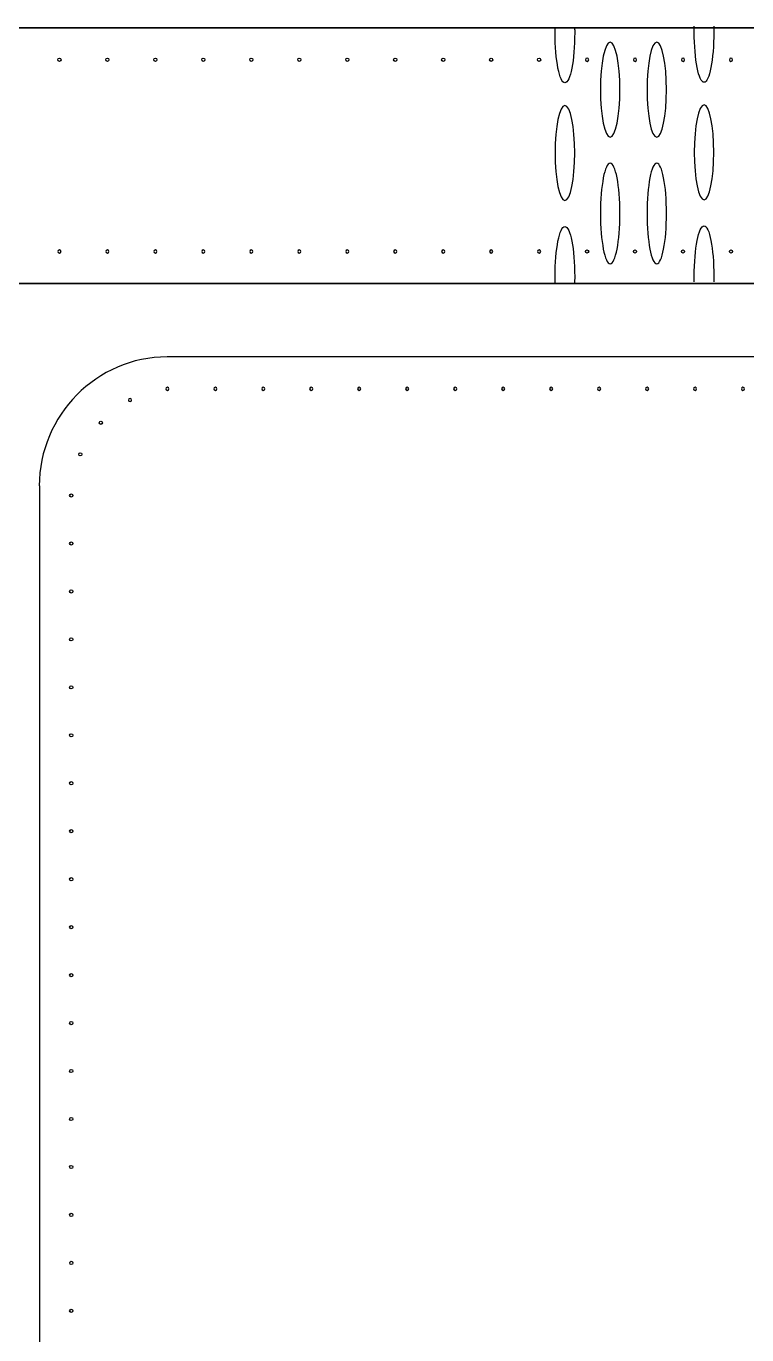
# Model space of a CAD drawing. Extents: x 21 to 1186, y -416 to -7.
# Drawn here: x 547.7 to 660.4, y -211.4 to -6.7 of the extents above; entities that cross this region are included whole.
import ezdxf

# ---------------------------------------------------------------- set-up
doc = ezdxf.new("R2010")
doc.units = 0
doc.header["$MEASUREMENT"] = 0
doc.layers.add('CORK_OR_OUTER', color=7, linetype='CONTINUOUS')
doc.layers.add('WOOL_FELT_OR_INNER', color=7, linetype='CONTINUOUS')

# ---------------------------------------------------------------- blocks, each defined once
blk = doc.blocks.new('BLOCK_2')
at = {"layer": 'CORK_OR_OUTER', "color": 1}
for points, knots in [([(569.74, -388.44), (569.74, -388.44), (569.74, -388.44), (569.74, -388.44), (558.7, -388.44), (549.74, -379.3), (549.74, -368.25), (549.74, -368.25), (549.75, -368.25), (549.75, -368.25), (549.75, -368.25), (549.74, -368.25), (549.74, -368.25), (549.74, -368.25), (549.75, -78.63), (549.75, -78.63), (549.75, -78.63), (549.74, -78.63), (549.74, -78.63), (549.74, -67.58), (558.7, -58.44), (569.74, -58.44), (569.74, -58.44), (569.74, -58.44), (569.74, -58.44), (569.74, -58.44), (779.75, -58.44), (779.75, -58.44), (779.75, -58.44), (819.75, -58.44), (819.75, -58.44), (819.75, -58.44), (909.75, -58.44), (909.75, -58.44), (931.84, -58.44), (949.75, -76.35), (949.75, -98.44), (949.75, -98.44), (949.75, -348.44), (949.75, -348.44), (949.75, -370.53), (931.84, -388.44), (909.75, -388.44), (909.75, -388.44), (819.75, -388.44), (819.75, -388.44), (819.75, -388.44), (779.75, -388.44), (779.75, -388.44), (779.75, -388.44), (569.74, -388.44), (569.74, -388.44)], [0, 0, 0, 0, 1, 1, 1, 2, 2, 2, 3, 3, 3, 4, 4, 4, 5, 5, 5, 6, 6, 6, 7, 7, 7, 8, 8, 8, 9, 9, 9, 10, 10, 10, 11, 11, 11, 12, 12, 12, 13, 13, 13, 14, 14, 14, 15, 15, 15, 16, 16, 16, 17, 17, 17, 17]), ([(564.18, -65.2), (564.18, -65.34), (564.07, -65.45), (563.93, -65.45), (563.79, -65.45), (563.68, -65.34), (563.68, -65.2), (563.68, -65.06), (563.79, -64.95), (563.93, -64.95), (564.07, -64.95), (564.18, -65.06), (564.18, -65.2)], [0, 0, 0, 0, 1, 1, 1, 2, 2, 2, 3, 3, 3, 4, 4, 4, 4]), ([(559.36, -68.5), (559.22, -68.5), (559.11, -68.61), (559.11, -68.75), (559.11, -68.89), (559.22, -69), (559.36, -69), (559.5, -69), (559.61, -68.89), (559.61, -68.75), (559.61, -68.61), (559.5, -68.5), (559.36, -68.5)], [0, 0, 0, 0, 1, 1, 1, 2, 2, 2, 3, 3, 3, 4, 4, 4, 4]), ([(556.15, -73.43), (556.01, -73.43), (555.9, -73.55), (555.9, -73.68), (555.9, -73.82), (556.01, -73.93), (556.15, -73.93), (556.29, -73.93), (556.4, -73.82), (556.4, -73.68), (556.4, -73.55), (556.29, -73.43), (556.15, -73.43)], [0, 0, 0, 0, 1, 1, 1, 2, 2, 2, 3, 3, 3, 4, 4, 4, 4]), ([(554.74, -79.88), (554.6, -79.88), (554.49, -79.99), (554.49, -80.13), (554.49, -80.27), (554.6, -80.38), (554.74, -80.38), (554.88, -80.38), (554.99, -80.27), (554.99, -80.13), (554.99, -79.99), (554.88, -79.88), (554.74, -79.88)], [0, 0, 0, 0, 1, 1, 1, 2, 2, 2, 3, 3, 3, 4, 4, 4, 4]), ([(554.74, -87.38), (554.6, -87.38), (554.49, -87.49), (554.49, -87.63), (554.49, -87.77), (554.6, -87.88), (554.74, -87.88), (554.88, -87.88), (554.99, -87.77), (554.99, -87.63), (554.99, -87.49), (554.88, -87.38), (554.74, -87.38)], [0, 0, 0, 0, 1, 1, 1, 2, 2, 2, 3, 3, 3, 4, 4, 4, 4]), ([(554.74, -94.88), (554.6, -94.88), (554.49, -94.99), (554.49, -95.13), (554.49, -95.27), (554.6, -95.38), (554.74, -95.38), (554.88, -95.38), (554.99, -95.27), (554.99, -95.13), (554.99, -94.99), (554.88, -94.88), (554.74, -94.88)], [0, 0, 0, 0, 1, 1, 1, 2, 2, 2, 3, 3, 3, 4, 4, 4, 4]), ([(554.74, -102.38), (554.6, -102.38), (554.49, -102.49), (554.49, -102.63), (554.49, -102.77), (554.6, -102.88), (554.74, -102.88), (554.88, -102.88), (554.99, -102.77), (554.99, -102.63), (554.99, -102.49), (554.88, -102.38), (554.74, -102.38)], [0, 0, 0, 0, 1, 1, 1, 2, 2, 2, 3, 3, 3, 4, 4, 4, 4]), ([(554.74, -109.88), (554.6, -109.88), (554.49, -109.99), (554.49, -110.13), (554.49, -110.26), (554.6, -110.38), (554.74, -110.38), (554.88, -110.38), (554.99, -110.26), (554.99, -110.13), (554.99, -109.99), (554.88, -109.88), (554.74, -109.88)], [0, 0, 0, 0, 1, 1, 1, 2, 2, 2, 3, 3, 3, 4, 4, 4, 4]), ([(554.74, -117.38), (554.6, -117.38), (554.49, -117.49), (554.49, -117.63), (554.49, -117.76), (554.6, -117.88), (554.74, -117.88), (554.88, -117.88), (554.99, -117.76), (554.99, -117.63), (554.99, -117.49), (554.88, -117.38), (554.74, -117.38)], [0, 0, 0, 0, 1, 1, 1, 2, 2, 2, 3, 3, 3, 4, 4, 4, 4]), ([(554.74, -124.88), (554.6, -124.88), (554.49, -124.99), (554.49, -125.13), (554.49, -125.26), (554.6, -125.38), (554.74, -125.38), (554.88, -125.38), (554.99, -125.26), (554.99, -125.13), (554.99, -124.99), (554.88, -124.88), (554.74, -124.88)], [0, 0, 0, 0, 1, 1, 1, 2, 2, 2, 3, 3, 3, 4, 4, 4, 4]), ([(554.74, -132.38), (554.6, -132.38), (554.49, -132.49), (554.49, -132.63), (554.49, -132.76), (554.6, -132.88), (554.74, -132.88), (554.88, -132.88), (554.99, -132.76), (554.99, -132.63), (554.99, -132.49), (554.88, -132.38), (554.74, -132.38)], [0, 0, 0, 0, 1, 1, 1, 2, 2, 2, 3, 3, 3, 4, 4, 4, 4]), ([(554.74, -139.89), (554.6, -139.89), (554.49, -140), (554.49, -140.14), (554.49, -140.28), (554.6, -140.39), (554.74, -140.39), (554.88, -140.39), (554.99, -140.28), (554.99, -140.14), (554.99, -140), (554.88, -139.89), (554.74, -139.89)], [0, 0, 0, 0, 1, 1, 1, 2, 2, 2, 3, 3, 3, 4, 4, 4, 4]), ([(554.74, -147.39), (554.6, -147.39), (554.49, -147.5), (554.49, -147.64), (554.49, -147.78), (554.6, -147.89), (554.74, -147.89), (554.88, -147.89), (554.99, -147.78), (554.99, -147.64), (554.99, -147.5), (554.88, -147.39), (554.74, -147.39)], [0, 0, 0, 0, 1, 1, 1, 2, 2, 2, 3, 3, 3, 4, 4, 4, 4]), ([(554.74, -154.89), (554.6, -154.89), (554.49, -155), (554.49, -155.14), (554.49, -155.28), (554.6, -155.39), (554.74, -155.39), (554.88, -155.39), (554.99, -155.28), (554.99, -155.14), (554.99, -155), (554.88, -154.89), (554.74, -154.89)], [0, 0, 0, 0, 1, 1, 1, 2, 2, 2, 3, 3, 3, 4, 4, 4, 4]), ([(554.74, -162.39), (554.6, -162.39), (554.49, -162.5), (554.49, -162.64), (554.49, -162.78), (554.6, -162.89), (554.74, -162.89), (554.88, -162.89), (554.99, -162.78), (554.99, -162.64), (554.99, -162.5), (554.88, -162.39), (554.74, -162.39)], [0, 0, 0, 0, 1, 1, 1, 2, 2, 2, 3, 3, 3, 4, 4, 4, 4]), ([(554.74, -169.89), (554.6, -169.89), (554.49, -170), (554.49, -170.14), (554.49, -170.28), (554.6, -170.39), (554.74, -170.39), (554.88, -170.39), (554.99, -170.28), (554.99, -170.14), (554.99, -170), (554.88, -169.89), (554.74, -169.89)], [0, 0, 0, 0, 1, 1, 1, 2, 2, 2, 3, 3, 3, 4, 4, 4, 4]), ([(554.74, -177.39), (554.6, -177.39), (554.49, -177.5), (554.49, -177.64), (554.49, -177.78), (554.6, -177.89), (554.74, -177.89), (554.88, -177.89), (554.99, -177.78), (554.99, -177.64), (554.99, -177.5), (554.88, -177.39), (554.74, -177.39)], [0, 0, 0, 0, 1, 1, 1, 2, 2, 2, 3, 3, 3, 4, 4, 4, 4]), ([(554.74, -184.89), (554.6, -184.89), (554.49, -185), (554.49, -185.14), (554.49, -185.28), (554.6, -185.39), (554.74, -185.39), (554.88, -185.39), (554.99, -185.28), (554.99, -185.14), (554.99, -185), (554.88, -184.89), (554.74, -184.89)], [0, 0, 0, 0, 1, 1, 1, 2, 2, 2, 3, 3, 3, 4, 4, 4, 4]), ([(554.74, -192.39), (554.6, -192.39), (554.49, -192.51), (554.49, -192.64), (554.49, -192.78), (554.6, -192.89), (554.74, -192.89), (554.88, -192.89), (554.99, -192.78), (554.99, -192.64), (554.99, -192.51), (554.88, -192.39), (554.74, -192.39)], [0, 0, 0, 0, 1, 1, 1, 2, 2, 2, 3, 3, 3, 4, 4, 4, 4]), ([(554.75, -199.89), (554.61, -199.89), (554.5, -200.01), (554.5, -200.14), (554.5, -200.28), (554.61, -200.39), (554.75, -200.39), (554.89, -200.39), (555, -200.28), (555, -200.14), (555, -200.01), (554.89, -199.89), (554.75, -199.89)], [0, 0, 0, 0, 1, 1, 1, 2, 2, 2, 3, 3, 3, 4, 4, 4, 4]), ([(554.74, -207.39), (554.6, -207.39), (554.49, -207.51), (554.49, -207.64), (554.49, -207.78), (554.6, -207.89), (554.74, -207.89), (554.88, -207.89), (554.99, -207.78), (554.99, -207.64), (554.99, -207.51), (554.88, -207.39), (554.74, -207.39)], [0, 0, 0, 0, 1, 1, 1, 2, 2, 2, 3, 3, 3, 4, 4, 4, 4])]:
    blk.add_open_spline(points, degree=3, knots=knots, dxfattribs=at)
at = {"layer": 'CORK_OR_OUTER', "color": 223}
for points in [[(570.02, -63.44), (570.02, -63.58), (569.9, -63.69), (569.77, -63.69), (569.63, -63.69), (569.52, -63.58), (569.52, -63.44), (569.52, -63.3), (569.63, -63.19), (569.77, -63.19), (569.9, -63.19), (570.02, -63.3), (570.02, -63.44)], [(577.52, -63.44), (577.52, -63.58), (577.4, -63.69), (577.27, -63.69), (577.13, -63.69), (577.02, -63.58), (577.02, -63.44), (577.02, -63.3), (577.13, -63.19), (577.27, -63.19), (577.4, -63.19), (577.52, -63.3), (577.52, -63.44)], [(585.02, -63.44), (585.02, -63.58), (584.9, -63.69), (584.77, -63.69), (584.63, -63.69), (584.52, -63.58), (584.52, -63.44), (584.52, -63.3), (584.63, -63.19), (584.77, -63.19), (584.9, -63.19), (585.02, -63.3), (585.02, -63.44)], [(592.51, -63.44), (592.51, -63.58), (592.4, -63.69), (592.26, -63.69), (592.13, -63.69), (592.01, -63.58), (592.01, -63.44), (592.01, -63.3), (592.13, -63.19), (592.26, -63.19), (592.4, -63.19), (592.51, -63.3), (592.51, -63.44)], [(600.01, -63.44), (600.01, -63.58), (599.9, -63.69), (599.76, -63.69), (599.63, -63.69), (599.51, -63.58), (599.51, -63.44), (599.51, -63.3), (599.63, -63.19), (599.76, -63.19), (599.9, -63.19), (600.01, -63.3), (600.01, -63.44)], [(607.51, -63.44), (607.51, -63.58), (607.4, -63.69), (607.26, -63.69), (607.13, -63.69), (607.01, -63.58), (607.01, -63.44), (607.01, -63.3), (607.13, -63.19), (607.26, -63.19), (607.4, -63.19), (607.51, -63.3), (607.51, -63.44)], [(615.03, -63.44), (615.03, -63.58), (614.92, -63.69), (614.78, -63.69), (614.64, -63.69), (614.53, -63.58), (614.53, -63.44), (614.53, -63.3), (614.64, -63.19), (614.78, -63.19), (614.92, -63.19), (615.03, -63.3), (615.03, -63.44)], [(622.53, -63.44), (622.53, -63.58), (622.42, -63.69), (622.28, -63.69), (622.14, -63.69), (622.03, -63.58), (622.03, -63.44), (622.03, -63.3), (622.14, -63.19), (622.28, -63.19), (622.42, -63.19), (622.53, -63.3), (622.53, -63.44)], [(630.03, -63.44), (630.03, -63.58), (629.92, -63.69), (629.78, -63.69), (629.64, -63.69), (629.53, -63.58), (629.53, -63.44), (629.53, -63.3), (629.64, -63.19), (629.78, -63.19), (629.92, -63.19), (630.03, -63.3), (630.03, -63.44)], [(637.53, -63.44), (637.53, -63.58), (637.42, -63.69), (637.28, -63.69), (637.14, -63.69), (637.03, -63.58), (637.03, -63.44), (637.03, -63.3), (637.14, -63.19), (637.28, -63.19), (637.42, -63.19), (637.53, -63.3), (637.53, -63.44)], [(645.03, -63.44), (645.03, -63.58), (644.91, -63.69), (644.78, -63.69), (644.64, -63.69), (644.53, -63.58), (644.53, -63.44), (644.53, -63.3), (644.64, -63.19), (644.78, -63.19), (644.91, -63.19), (645.03, -63.3), (645.03, -63.44)], [(652.53, -63.44), (652.53, -63.58), (652.41, -63.69), (652.28, -63.69), (652.14, -63.69), (652.03, -63.58), (652.03, -63.44), (652.03, -63.3), (652.14, -63.19), (652.28, -63.19), (652.41, -63.19), (652.53, -63.3), (652.53, -63.44)], [(660.03, -63.44), (660.03, -63.58), (659.91, -63.69), (659.78, -63.69), (659.64, -63.69), (659.53, -63.58), (659.53, -63.44), (659.53, -63.3), (659.64, -63.19), (659.78, -63.19), (659.91, -63.19), (660.03, -63.3), (660.03, -63.44)]]:
    blk.add_open_spline(points, degree=3, knots=[0, 0, 0, 0, 1, 1, 1, 2, 2, 2, 3, 3, 3, 4, 4, 4, 4], dxfattribs=at)
blk = doc.blocks.new('BLOCK_8')
at = {"layer": 'WOOL_FELT_OR_INNER', "color": 1}
for points, knots in [([(569.74, -388.44), (569.74, -388.44), (569.74, -388.44), (569.74, -388.44), (558.7, -388.44), (549.74, -379.3), (549.74, -368.25), (549.74, -368.25), (549.75, -368.25), (549.75, -368.25), (549.75, -368.25), (549.74, -368.25), (549.74, -368.25), (549.74, -368.25), (549.75, -78.63), (549.75, -78.63), (549.75, -78.63), (549.74, -78.63), (549.74, -78.63), (549.74, -67.58), (558.7, -58.44), (569.74, -58.44), (569.74, -58.44), (569.74, -58.44), (569.74, -58.44), (569.74, -58.44), (779.75, -58.44), (779.75, -58.44), (779.75, -58.44), (819.75, -58.44), (819.75, -58.44), (819.75, -58.44), (909.75, -58.44), (909.75, -58.44), (931.84, -58.44), (949.75, -76.35), (949.75, -98.44), (949.75, -98.44), (949.75, -348.44), (949.75, -348.44), (949.75, -370.53), (931.84, -388.44), (909.75, -388.44), (909.75, -388.44), (819.75, -388.44), (819.75, -388.44), (819.75, -388.44), (779.75, -388.44), (779.75, -388.44), (779.75, -388.44), (569.74, -388.44), (569.74, -388.44)], [0, 0, 0, 0, 1, 1, 1, 2, 2, 2, 3, 3, 3, 4, 4, 4, 5, 5, 5, 6, 6, 6, 7, 7, 7, 8, 8, 8, 9, 9, 9, 10, 10, 10, 11, 11, 11, 12, 12, 12, 13, 13, 13, 14, 14, 14, 15, 15, 15, 16, 16, 16, 17, 17, 17, 17]), ([(564.18, -65.2), (564.18, -65.34), (564.07, -65.45), (563.93, -65.45), (563.79, -65.45), (563.68, -65.34), (563.68, -65.2), (563.68, -65.06), (563.79, -64.95), (563.93, -64.95), (564.07, -64.95), (564.18, -65.06), (564.18, -65.2)], [0, 0, 0, 0, 1, 1, 1, 2, 2, 2, 3, 3, 3, 4, 4, 4, 4]), ([(559.36, -68.5), (559.22, -68.5), (559.11, -68.61), (559.11, -68.75), (559.11, -68.89), (559.22, -69), (559.36, -69), (559.5, -69), (559.61, -68.89), (559.61, -68.75), (559.61, -68.61), (559.5, -68.5), (559.36, -68.5)], [0, 0, 0, 0, 1, 1, 1, 2, 2, 2, 3, 3, 3, 4, 4, 4, 4]), ([(556.15, -73.43), (556.01, -73.43), (555.9, -73.55), (555.9, -73.68), (555.9, -73.82), (556.01, -73.93), (556.15, -73.93), (556.29, -73.93), (556.4, -73.82), (556.4, -73.68), (556.4, -73.55), (556.29, -73.43), (556.15, -73.43)], [0, 0, 0, 0, 1, 1, 1, 2, 2, 2, 3, 3, 3, 4, 4, 4, 4]), ([(554.74, -79.88), (554.6, -79.88), (554.49, -79.99), (554.49, -80.13), (554.49, -80.27), (554.6, -80.38), (554.74, -80.38), (554.88, -80.38), (554.99, -80.27), (554.99, -80.13), (554.99, -79.99), (554.88, -79.88), (554.74, -79.88)], [0, 0, 0, 0, 1, 1, 1, 2, 2, 2, 3, 3, 3, 4, 4, 4, 4]), ([(554.74, -87.38), (554.6, -87.38), (554.49, -87.49), (554.49, -87.63), (554.49, -87.77), (554.6, -87.88), (554.74, -87.88), (554.88, -87.88), (554.99, -87.77), (554.99, -87.63), (554.99, -87.49), (554.88, -87.38), (554.74, -87.38)], [0, 0, 0, 0, 1, 1, 1, 2, 2, 2, 3, 3, 3, 4, 4, 4, 4]), ([(554.74, -94.88), (554.6, -94.88), (554.49, -94.99), (554.49, -95.13), (554.49, -95.27), (554.6, -95.38), (554.74, -95.38), (554.88, -95.38), (554.99, -95.27), (554.99, -95.13), (554.99, -94.99), (554.88, -94.88), (554.74, -94.88)], [0, 0, 0, 0, 1, 1, 1, 2, 2, 2, 3, 3, 3, 4, 4, 4, 4]), ([(554.74, -102.38), (554.6, -102.38), (554.49, -102.49), (554.49, -102.63), (554.49, -102.77), (554.6, -102.88), (554.74, -102.88), (554.88, -102.88), (554.99, -102.77), (554.99, -102.63), (554.99, -102.49), (554.88, -102.38), (554.74, -102.38)], [0, 0, 0, 0, 1, 1, 1, 2, 2, 2, 3, 3, 3, 4, 4, 4, 4]), ([(554.74, -109.88), (554.6, -109.88), (554.49, -109.99), (554.49, -110.13), (554.49, -110.26), (554.6, -110.38), (554.74, -110.38), (554.88, -110.38), (554.99, -110.26), (554.99, -110.13), (554.99, -109.99), (554.88, -109.88), (554.74, -109.88)], [0, 0, 0, 0, 1, 1, 1, 2, 2, 2, 3, 3, 3, 4, 4, 4, 4]), ([(554.74, -117.38), (554.6, -117.38), (554.49, -117.49), (554.49, -117.63), (554.49, -117.76), (554.6, -117.88), (554.74, -117.88), (554.88, -117.88), (554.99, -117.76), (554.99, -117.63), (554.99, -117.49), (554.88, -117.38), (554.74, -117.38)], [0, 0, 0, 0, 1, 1, 1, 2, 2, 2, 3, 3, 3, 4, 4, 4, 4]), ([(554.74, -124.88), (554.6, -124.88), (554.49, -124.99), (554.49, -125.13), (554.49, -125.26), (554.6, -125.38), (554.74, -125.38), (554.88, -125.38), (554.99, -125.26), (554.99, -125.13), (554.99, -124.99), (554.88, -124.88), (554.74, -124.88)], [0, 0, 0, 0, 1, 1, 1, 2, 2, 2, 3, 3, 3, 4, 4, 4, 4]), ([(554.74, -132.38), (554.6, -132.38), (554.49, -132.49), (554.49, -132.63), (554.49, -132.76), (554.6, -132.88), (554.74, -132.88), (554.88, -132.88), (554.99, -132.76), (554.99, -132.63), (554.99, -132.49), (554.88, -132.38), (554.74, -132.38)], [0, 0, 0, 0, 1, 1, 1, 2, 2, 2, 3, 3, 3, 4, 4, 4, 4]), ([(554.74, -139.89), (554.6, -139.89), (554.49, -140), (554.49, -140.14), (554.49, -140.28), (554.6, -140.39), (554.74, -140.39), (554.88, -140.39), (554.99, -140.28), (554.99, -140.14), (554.99, -140), (554.88, -139.89), (554.74, -139.89)], [0, 0, 0, 0, 1, 1, 1, 2, 2, 2, 3, 3, 3, 4, 4, 4, 4]), ([(554.74, -147.39), (554.6, -147.39), (554.49, -147.5), (554.49, -147.64), (554.49, -147.78), (554.6, -147.89), (554.74, -147.89), (554.88, -147.89), (554.99, -147.78), (554.99, -147.64), (554.99, -147.5), (554.88, -147.39), (554.74, -147.39)], [0, 0, 0, 0, 1, 1, 1, 2, 2, 2, 3, 3, 3, 4, 4, 4, 4]), ([(554.74, -154.89), (554.6, -154.89), (554.49, -155), (554.49, -155.14), (554.49, -155.28), (554.6, -155.39), (554.74, -155.39), (554.88, -155.39), (554.99, -155.28), (554.99, -155.14), (554.99, -155), (554.88, -154.89), (554.74, -154.89)], [0, 0, 0, 0, 1, 1, 1, 2, 2, 2, 3, 3, 3, 4, 4, 4, 4]), ([(554.74, -162.39), (554.6, -162.39), (554.49, -162.5), (554.49, -162.64), (554.49, -162.78), (554.6, -162.89), (554.74, -162.89), (554.88, -162.89), (554.99, -162.78), (554.99, -162.64), (554.99, -162.5), (554.88, -162.39), (554.74, -162.39)], [0, 0, 0, 0, 1, 1, 1, 2, 2, 2, 3, 3, 3, 4, 4, 4, 4]), ([(554.74, -169.89), (554.6, -169.89), (554.49, -170), (554.49, -170.14), (554.49, -170.28), (554.6, -170.39), (554.74, -170.39), (554.88, -170.39), (554.99, -170.28), (554.99, -170.14), (554.99, -170), (554.88, -169.89), (554.74, -169.89)], [0, 0, 0, 0, 1, 1, 1, 2, 2, 2, 3, 3, 3, 4, 4, 4, 4]), ([(554.74, -177.39), (554.6, -177.39), (554.49, -177.5), (554.49, -177.64), (554.49, -177.78), (554.6, -177.89), (554.74, -177.89), (554.88, -177.89), (554.99, -177.78), (554.99, -177.64), (554.99, -177.5), (554.88, -177.39), (554.74, -177.39)], [0, 0, 0, 0, 1, 1, 1, 2, 2, 2, 3, 3, 3, 4, 4, 4, 4]), ([(554.74, -184.89), (554.6, -184.89), (554.49, -185), (554.49, -185.14), (554.49, -185.28), (554.6, -185.39), (554.74, -185.39), (554.88, -185.39), (554.99, -185.28), (554.99, -185.14), (554.99, -185), (554.88, -184.89), (554.74, -184.89)], [0, 0, 0, 0, 1, 1, 1, 2, 2, 2, 3, 3, 3, 4, 4, 4, 4]), ([(554.74, -192.39), (554.6, -192.39), (554.49, -192.51), (554.49, -192.64), (554.49, -192.78), (554.6, -192.89), (554.74, -192.89), (554.88, -192.89), (554.99, -192.78), (554.99, -192.64), (554.99, -192.51), (554.88, -192.39), (554.74, -192.39)], [0, 0, 0, 0, 1, 1, 1, 2, 2, 2, 3, 3, 3, 4, 4, 4, 4]), ([(554.75, -199.89), (554.61, -199.89), (554.5, -200.01), (554.5, -200.14), (554.5, -200.28), (554.61, -200.39), (554.75, -200.39), (554.89, -200.39), (555, -200.28), (555, -200.14), (555, -200.01), (554.89, -199.89), (554.75, -199.89)], [0, 0, 0, 0, 1, 1, 1, 2, 2, 2, 3, 3, 3, 4, 4, 4, 4]), ([(554.74, -207.39), (554.6, -207.39), (554.49, -207.51), (554.49, -207.64), (554.49, -207.78), (554.6, -207.89), (554.74, -207.89), (554.88, -207.89), (554.99, -207.78), (554.99, -207.64), (554.99, -207.51), (554.88, -207.39), (554.74, -207.39)], [0, 0, 0, 0, 1, 1, 1, 2, 2, 2, 3, 3, 3, 4, 4, 4, 4])]:
    blk.add_open_spline(points, degree=3, knots=knots, dxfattribs=at)
at = {"layer": 'WOOL_FELT_OR_INNER', "color": 223}
for points in [[(570.02, -63.44), (570.02, -63.58), (569.9, -63.69), (569.77, -63.69), (569.63, -63.69), (569.52, -63.58), (569.52, -63.44), (569.52, -63.3), (569.63, -63.19), (569.77, -63.19), (569.9, -63.19), (570.02, -63.3), (570.02, -63.44)], [(577.52, -63.44), (577.52, -63.58), (577.4, -63.69), (577.27, -63.69), (577.13, -63.69), (577.02, -63.58), (577.02, -63.44), (577.02, -63.3), (577.13, -63.19), (577.27, -63.19), (577.4, -63.19), (577.52, -63.3), (577.52, -63.44)], [(585.02, -63.44), (585.02, -63.58), (584.9, -63.69), (584.77, -63.69), (584.63, -63.69), (584.52, -63.58), (584.52, -63.44), (584.52, -63.3), (584.63, -63.19), (584.77, -63.19), (584.9, -63.19), (585.02, -63.3), (585.02, -63.44)], [(592.51, -63.44), (592.51, -63.58), (592.4, -63.69), (592.26, -63.69), (592.13, -63.69), (592.01, -63.58), (592.01, -63.44), (592.01, -63.3), (592.13, -63.19), (592.26, -63.19), (592.4, -63.19), (592.51, -63.3), (592.51, -63.44)], [(600.01, -63.44), (600.01, -63.58), (599.9, -63.69), (599.76, -63.69), (599.63, -63.69), (599.51, -63.58), (599.51, -63.44), (599.51, -63.3), (599.63, -63.19), (599.76, -63.19), (599.9, -63.19), (600.01, -63.3), (600.01, -63.44)], [(607.51, -63.44), (607.51, -63.58), (607.4, -63.69), (607.26, -63.69), (607.13, -63.69), (607.01, -63.58), (607.01, -63.44), (607.01, -63.3), (607.13, -63.19), (607.26, -63.19), (607.4, -63.19), (607.51, -63.3), (607.51, -63.44)], [(615.03, -63.44), (615.03, -63.58), (614.92, -63.69), (614.78, -63.69), (614.64, -63.69), (614.53, -63.58), (614.53, -63.44), (614.53, -63.3), (614.64, -63.19), (614.78, -63.19), (614.92, -63.19), (615.03, -63.3), (615.03, -63.44)], [(622.53, -63.44), (622.53, -63.58), (622.42, -63.69), (622.28, -63.69), (622.14, -63.69), (622.03, -63.58), (622.03, -63.44), (622.03, -63.3), (622.14, -63.19), (622.28, -63.19), (622.42, -63.19), (622.53, -63.3), (622.53, -63.44)], [(630.03, -63.44), (630.03, -63.58), (629.92, -63.69), (629.78, -63.69), (629.64, -63.69), (629.53, -63.58), (629.53, -63.44), (629.53, -63.3), (629.64, -63.19), (629.78, -63.19), (629.92, -63.19), (630.03, -63.3), (630.03, -63.44)], [(637.53, -63.44), (637.53, -63.58), (637.42, -63.69), (637.28, -63.69), (637.14, -63.69), (637.03, -63.58), (637.03, -63.44), (637.03, -63.3), (637.14, -63.19), (637.28, -63.19), (637.42, -63.19), (637.53, -63.3), (637.53, -63.44)], [(645.03, -63.44), (645.03, -63.58), (644.91, -63.69), (644.78, -63.69), (644.64, -63.69), (644.53, -63.58), (644.53, -63.44), (644.53, -63.3), (644.64, -63.19), (644.78, -63.19), (644.91, -63.19), (645.03, -63.3), (645.03, -63.44)], [(652.53, -63.44), (652.53, -63.58), (652.41, -63.69), (652.28, -63.69), (652.14, -63.69), (652.03, -63.58), (652.03, -63.44), (652.03, -63.3), (652.14, -63.19), (652.28, -63.19), (652.41, -63.19), (652.53, -63.3), (652.53, -63.44)], [(660.03, -63.44), (660.03, -63.58), (659.91, -63.69), (659.78, -63.69), (659.64, -63.69), (659.53, -63.58), (659.53, -63.44), (659.53, -63.3), (659.64, -63.19), (659.78, -63.19), (659.91, -63.19), (660.03, -63.3), (660.03, -63.44)]]:
    blk.add_open_spline(points, degree=3, knots=[0, 0, 0, 0, 1, 1, 1, 2, 2, 2, 3, 3, 3, 4, 4, 4, 4], dxfattribs=at)
blk = doc.blocks.new('BLOCK_12')
at = {"layer": 'WOOL_FELT_OR_INNER', "color": 1}
for points in [[(633.45, -6.99), (633.46, -7.23), (633.46, -7.48), (633.46, -7.73), (633.46, -12.07), (632.77, -15.59), (631.93, -15.59), (631.09, -15.59), (630.4, -12.07), (630.4, -7.73), (630.4, -7.48), (630.41, -7.23), (630.41, -6.99)], [(655.21, -6.73), (655.21, -7.02), (655.22, -7.33), (655.22, -7.63), (655.22, -11.97), (654.53, -15.5), (653.69, -15.5), (652.85, -15.5), (652.16, -11.97), (652.16, -7.63), (652.16, -7.33), (652.17, -7.02), (652.17, -6.73)], [(639.01, -9.24), (639.86, -9.24), (640.54, -12.56), (640.54, -16.66), (640.54, -20.76), (639.86, -24.09), (639.01, -24.09), (638.17, -24.09), (637.49, -20.76), (637.49, -16.66), (637.49, -12.56), (638.17, -9.24), (639.01, -9.24)], [(646.29, -9.24), (647.14, -9.24), (647.82, -12.56), (647.82, -16.66), (647.82, -20.76), (647.14, -24.09), (646.29, -24.09), (645.45, -24.09), (644.77, -20.76), (644.77, -16.66), (644.77, -12.56), (645.45, -9.24), (646.29, -9.24)], [(631.93, -19.13), (632.77, -19.13), (633.46, -22.46), (633.46, -26.56), (633.46, -30.66), (632.77, -33.99), (631.93, -33.99), (631.09, -33.99), (630.4, -30.66), (630.4, -26.56), (630.4, -22.46), (631.09, -19.13), (631.93, -19.13)], [(653.69, -19.04), (654.53, -19.04), (655.22, -22.36), (655.22, -26.46), (655.22, -30.57), (654.53, -33.89), (653.69, -33.89), (652.85, -33.89), (652.16, -30.57), (652.16, -26.46), (652.16, -22.36), (652.85, -19.04), (653.69, -19.04)], [(639.01, -28.15), (639.86, -28.15), (640.54, -31.68), (640.54, -36.02), (640.54, -40.36), (639.86, -43.88), (639.01, -43.88), (638.17, -43.88), (637.49, -40.36), (637.49, -36.02), (637.49, -31.68), (638.17, -28.15), (639.01, -28.15)], [(646.29, -28.15), (647.14, -28.15), (647.82, -31.68), (647.82, -36.02), (647.82, -40.36), (647.14, -43.88), (646.29, -43.88), (645.45, -43.88), (644.77, -40.36), (644.77, -36.02), (644.77, -31.68), (645.45, -28.15), (646.29, -28.15)], [(630.42, -46.99), (630.41, -46.64), (630.4, -46.28), (630.4, -45.92), (630.4, -41.57), (631.09, -38.05), (631.93, -38.05), (632.77, -38.05), (633.46, -41.57), (633.46, -45.92), (633.46, -46.28), (633.45, -46.64), (633.44, -46.99)], [(652.17, -46.73), (652.17, -46.43), (652.16, -46.13), (652.16, -45.82), (652.16, -41.48), (652.85, -37.96), (653.69, -37.96), (654.53, -37.96), (655.22, -41.48), (655.22, -45.82), (655.22, -46.13), (655.21, -46.43), (655.21, -46.73)]]:
    blk.add_open_spline(points, degree=3, knots=[0, 0, 0, 0, 1, 1, 1, 2, 2, 2, 3, 3, 3, 4, 4, 4, 4], dxfattribs=at)

msp = doc.modelspace()

# ---------------------------------------------------------------- linework, layer by layer
at = {"layer": 'CORK_OR_OUTER', "color": 83}
for points in [[(1181.63, -46.97), (420.52, -46.97), (420.52, -6.97), (1181.63, -6.97), (1181.63, -46.97)], [(1181.63, -6.97), (420.52, -6.97), (420.52, -46.97), (1181.63, -46.97), (1181.63, -6.97)]]:
    msp.add_lwpolyline(points, dxfattribs=at)
at = {"layer": 'CORK_OR_OUTER', "color": 223}
for points in [[(552.64, -11.98), (552.64, -12.11), (552.75, -12.23), (552.89, -12.23), (553.03, -12.23), (553.14, -12.11), (553.14, -11.98), (553.14, -11.84), (553.03, -11.73), (552.89, -11.73), (552.75, -11.73), (552.64, -11.84), (552.64, -11.98)], [(560.14, -11.98), (560.14, -12.11), (560.25, -12.23), (560.39, -12.23), (560.52, -12.23), (560.64, -12.11), (560.64, -11.98), (560.64, -11.84), (560.52, -11.73), (560.39, -11.73), (560.25, -11.73), (560.14, -11.84), (560.14, -11.98)], [(567.64, -11.98), (567.64, -12.11), (567.75, -12.23), (567.89, -12.23), (568.02, -12.23), (568.14, -12.11), (568.14, -11.98), (568.14, -11.84), (568.02, -11.73), (567.89, -11.73), (567.75, -11.73), (567.64, -11.84), (567.64, -11.98)], [(575.14, -11.98), (575.14, -12.11), (575.25, -12.23), (575.39, -12.23), (575.52, -12.23), (575.64, -12.11), (575.64, -11.98), (575.64, -11.84), (575.52, -11.73), (575.39, -11.73), (575.25, -11.73), (575.14, -11.84), (575.14, -11.98)], [(582.64, -11.98), (582.64, -12.11), (582.75, -12.23), (582.89, -12.23), (583.02, -12.23), (583.14, -12.11), (583.14, -11.98), (583.14, -11.84), (583.02, -11.73), (582.89, -11.73), (582.75, -11.73), (582.64, -11.84), (582.64, -11.98)], [(590.15, -11.98), (590.15, -12.11), (590.26, -12.23), (590.4, -12.23), (590.54, -12.23), (590.65, -12.11), (590.65, -11.98), (590.65, -11.84), (590.54, -11.73), (590.4, -11.73), (590.26, -11.73), (590.15, -11.84), (590.15, -11.98)], [(597.65, -11.98), (597.65, -12.11), (597.76, -12.23), (597.9, -12.23), (598.04, -12.23), (598.15, -12.11), (598.15, -11.98), (598.15, -11.84), (598.04, -11.73), (597.9, -11.73), (597.76, -11.73), (597.65, -11.84), (597.65, -11.98)], [(605.15, -11.98), (605.15, -12.11), (605.26, -12.23), (605.4, -12.23), (605.54, -12.23), (605.65, -12.11), (605.65, -11.98), (605.65, -11.84), (605.54, -11.73), (605.4, -11.73), (605.26, -11.73), (605.15, -11.84), (605.15, -11.98)], [(612.65, -11.98), (612.65, -12.11), (612.76, -12.23), (612.9, -12.23), (613.04, -12.23), (613.15, -12.11), (613.15, -11.98), (613.15, -11.84), (613.04, -11.73), (612.9, -11.73), (612.76, -11.73), (612.65, -11.84), (612.65, -11.98)], [(620.15, -11.98), (620.15, -12.11), (620.26, -12.23), (620.4, -12.23), (620.54, -12.23), (620.65, -12.11), (620.65, -11.98), (620.65, -11.84), (620.54, -11.73), (620.4, -11.73), (620.26, -11.73), (620.15, -11.84), (620.15, -11.98)], [(627.65, -11.98), (627.65, -12.11), (627.76, -12.23), (627.9, -12.23), (628.04, -12.23), (628.15, -12.11), (628.15, -11.98), (628.15, -11.84), (628.04, -11.73), (627.9, -11.73), (627.76, -11.73), (627.65, -11.84), (627.65, -11.98)], [(552.64, -41.97), (552.64, -41.83), (552.75, -41.72), (552.89, -41.72), (553.03, -41.72), (553.14, -41.83), (553.14, -41.97), (553.14, -42.1), (553.03, -42.22), (552.89, -42.22), (552.75, -42.22), (552.64, -42.1), (552.64, -41.97)], [(560.14, -41.97), (560.14, -41.83), (560.25, -41.72), (560.39, -41.72), (560.52, -41.72), (560.64, -41.83), (560.64, -41.97), (560.64, -42.1), (560.52, -42.22), (560.39, -42.22), (560.25, -42.22), (560.14, -42.1), (560.14, -41.97)], [(567.64, -41.97), (567.64, -41.83), (567.75, -41.72), (567.89, -41.72), (568.02, -41.72), (568.14, -41.83), (568.14, -41.97), (568.14, -42.1), (568.02, -42.22), (567.89, -42.22), (567.75, -42.22), (567.64, -42.1), (567.64, -41.97)], [(575.14, -41.97), (575.14, -41.83), (575.25, -41.72), (575.39, -41.72), (575.52, -41.72), (575.64, -41.83), (575.64, -41.97), (575.64, -42.1), (575.52, -42.22), (575.39, -42.22), (575.25, -42.22), (575.14, -42.1), (575.14, -41.97)], [(582.64, -41.97), (582.64, -41.83), (582.75, -41.72), (582.89, -41.72), (583.02, -41.72), (583.14, -41.83), (583.14, -41.97), (583.14, -42.1), (583.02, -42.22), (582.89, -42.22), (582.75, -42.22), (582.64, -42.1), (582.64, -41.97)], [(590.15, -41.97), (590.15, -41.83), (590.26, -41.72), (590.4, -41.72), (590.54, -41.72), (590.65, -41.83), (590.65, -41.97), (590.65, -42.1), (590.54, -42.22), (590.4, -42.22), (590.26, -42.22), (590.15, -42.1), (590.15, -41.97)], [(597.65, -41.97), (597.65, -41.83), (597.76, -41.72), (597.9, -41.72), (598.04, -41.72), (598.15, -41.83), (598.15, -41.97), (598.15, -42.1), (598.04, -42.22), (597.9, -42.22), (597.76, -42.22), (597.65, -42.1), (597.65, -41.97)], [(605.15, -41.97), (605.15, -41.83), (605.26, -41.72), (605.4, -41.72), (605.54, -41.72), (605.65, -41.83), (605.65, -41.97), (605.65, -42.1), (605.54, -42.22), (605.4, -42.22), (605.26, -42.22), (605.15, -42.1), (605.15, -41.97)], [(612.65, -41.97), (612.65, -41.83), (612.76, -41.72), (612.9, -41.72), (613.04, -41.72), (613.15, -41.83), (613.15, -41.97), (613.15, -42.1), (613.04, -42.22), (612.9, -42.22), (612.76, -42.22), (612.65, -42.1), (612.65, -41.97)], [(620.15, -41.97), (620.15, -41.83), (620.26, -41.72), (620.4, -41.72), (620.54, -41.72), (620.65, -41.83), (620.65, -41.97), (620.65, -42.1), (620.54, -42.22), (620.4, -42.22), (620.26, -42.22), (620.15, -42.1), (620.15, -41.97)], [(627.65, -41.97), (627.65, -41.83), (627.76, -41.72), (627.9, -41.72), (628.04, -41.72), (628.15, -41.83), (628.15, -41.97), (628.15, -42.1), (628.04, -42.22), (627.9, -42.22), (627.76, -42.22), (627.65, -42.1), (627.65, -41.97)]]:
    msp.add_open_spline(points, degree=3, knots=[0, 0, 0, 0, 1, 1, 1, 2, 2, 2, 3, 3, 3, 4, 4, 4, 4], dxfattribs=at)
at = {"layer": 'CORK_OR_OUTER', "color": 1}
for points in [[(635.15, -11.98), (635.15, -11.84), (635.26, -11.73), (635.4, -11.73), (635.54, -11.73), (635.65, -11.84), (635.65, -11.98), (635.65, -12.11), (635.54, -12.23), (635.4, -12.23), (635.26, -12.23), (635.15, -12.11), (635.15, -11.98)], [(642.65, -11.98), (642.65, -11.84), (642.76, -11.73), (642.9, -11.73), (643.04, -11.73), (643.15, -11.84), (643.15, -11.98), (643.15, -12.11), (643.04, -12.23), (642.9, -12.23), (642.76, -12.23), (642.65, -12.11), (642.65, -11.98)], [(650.15, -11.98), (650.15, -11.84), (650.26, -11.73), (650.4, -11.73), (650.54, -11.73), (650.65, -11.84), (650.65, -11.98), (650.65, -12.11), (650.54, -12.23), (650.4, -12.23), (650.26, -12.23), (650.15, -12.11), (650.15, -11.98)], [(657.65, -11.98), (657.65, -11.84), (657.76, -11.73), (657.9, -11.73), (658.04, -11.73), (658.15, -11.84), (658.15, -11.98), (658.15, -12.11), (658.04, -12.23), (657.9, -12.23), (657.76, -12.23), (657.65, -12.11), (657.65, -11.98)], [(635.15, -41.97), (635.15, -42.1), (635.26, -42.22), (635.4, -42.22), (635.54, -42.22), (635.65, -42.1), (635.65, -41.97), (635.65, -41.83), (635.54, -41.72), (635.4, -41.72), (635.26, -41.72), (635.15, -41.83), (635.15, -41.97)], [(642.65, -41.97), (642.65, -42.1), (642.76, -42.22), (642.9, -42.22), (643.04, -42.22), (643.15, -42.1), (643.15, -41.97), (643.15, -41.83), (643.04, -41.72), (642.9, -41.72), (642.76, -41.72), (642.65, -41.83), (642.65, -41.97)], [(650.15, -41.97), (650.15, -42.1), (650.26, -42.22), (650.4, -42.22), (650.54, -42.22), (650.65, -42.1), (650.65, -41.97), (650.65, -41.83), (650.54, -41.72), (650.4, -41.72), (650.26, -41.72), (650.15, -41.83), (650.15, -41.97)], [(657.65, -41.97), (657.65, -42.1), (657.76, -42.22), (657.9, -42.22), (658.04, -42.22), (658.15, -42.1), (658.15, -41.97), (658.15, -41.83), (658.04, -41.72), (657.9, -41.72), (657.76, -41.72), (657.65, -41.83), (657.65, -41.97)]]:
    msp.add_open_spline(points, degree=3, knots=[0, 0, 0, 0, 1, 1, 1, 2, 2, 2, 3, 3, 3, 4, 4, 4, 4], dxfattribs=at)
at = {"layer": 'WOOL_FELT_OR_INNER', "color": 83}
for points in [[(1181.63, -46.97), (420.52, -46.97), (420.52, -6.97), (1181.63, -6.97), (1181.63, -46.97)], [(1181.63, -6.97), (420.52, -6.97), (420.52, -46.97), (1181.63, -46.97), (1181.63, -6.97)]]:
    msp.add_lwpolyline(points, dxfattribs=at)
at = {"layer": 'WOOL_FELT_OR_INNER', "color": 223}
for points in [[(552.64, -11.98), (552.64, -12.11), (552.75, -12.23), (552.89, -12.23), (553.03, -12.23), (553.14, -12.11), (553.14, -11.98), (553.14, -11.84), (553.03, -11.73), (552.89, -11.73), (552.75, -11.73), (552.64, -11.84), (552.64, -11.98)], [(560.14, -11.98), (560.14, -12.11), (560.25, -12.23), (560.39, -12.23), (560.52, -12.23), (560.64, -12.11), (560.64, -11.98), (560.64, -11.84), (560.52, -11.73), (560.39, -11.73), (560.25, -11.73), (560.14, -11.84), (560.14, -11.98)], [(567.64, -11.98), (567.64, -12.11), (567.75, -12.23), (567.89, -12.23), (568.02, -12.23), (568.14, -12.11), (568.14, -11.98), (568.14, -11.84), (568.02, -11.73), (567.89, -11.73), (567.75, -11.73), (567.64, -11.84), (567.64, -11.98)], [(575.14, -11.98), (575.14, -12.11), (575.25, -12.23), (575.39, -12.23), (575.52, -12.23), (575.64, -12.11), (575.64, -11.98), (575.64, -11.84), (575.52, -11.73), (575.39, -11.73), (575.25, -11.73), (575.14, -11.84), (575.14, -11.98)], [(582.64, -11.98), (582.64, -12.11), (582.75, -12.23), (582.89, -12.23), (583.02, -12.23), (583.14, -12.11), (583.14, -11.98), (583.14, -11.84), (583.02, -11.73), (582.89, -11.73), (582.75, -11.73), (582.64, -11.84), (582.64, -11.98)], [(590.15, -11.98), (590.15, -12.11), (590.26, -12.23), (590.4, -12.23), (590.54, -12.23), (590.65, -12.11), (590.65, -11.98), (590.65, -11.84), (590.54, -11.73), (590.4, -11.73), (590.26, -11.73), (590.15, -11.84), (590.15, -11.98)], [(597.65, -11.98), (597.65, -12.11), (597.76, -12.23), (597.9, -12.23), (598.04, -12.23), (598.15, -12.11), (598.15, -11.98), (598.15, -11.84), (598.04, -11.73), (597.9, -11.73), (597.76, -11.73), (597.65, -11.84), (597.65, -11.98)], [(605.15, -11.98), (605.15, -12.11), (605.26, -12.23), (605.4, -12.23), (605.54, -12.23), (605.65, -12.11), (605.65, -11.98), (605.65, -11.84), (605.54, -11.73), (605.4, -11.73), (605.26, -11.73), (605.15, -11.84), (605.15, -11.98)], [(612.65, -11.98), (612.65, -12.11), (612.76, -12.23), (612.9, -12.23), (613.04, -12.23), (613.15, -12.11), (613.15, -11.98), (613.15, -11.84), (613.04, -11.73), (612.9, -11.73), (612.76, -11.73), (612.65, -11.84), (612.65, -11.98)], [(620.15, -11.98), (620.15, -12.11), (620.26, -12.23), (620.4, -12.23), (620.54, -12.23), (620.65, -12.11), (620.65, -11.98), (620.65, -11.84), (620.54, -11.73), (620.4, -11.73), (620.26, -11.73), (620.15, -11.84), (620.15, -11.98)], [(627.65, -11.98), (627.65, -12.11), (627.76, -12.23), (627.9, -12.23), (628.04, -12.23), (628.15, -12.11), (628.15, -11.98), (628.15, -11.84), (628.04, -11.73), (627.9, -11.73), (627.76, -11.73), (627.65, -11.84), (627.65, -11.98)], [(552.64, -41.97), (552.64, -41.83), (552.75, -41.72), (552.89, -41.72), (553.03, -41.72), (553.14, -41.83), (553.14, -41.97), (553.14, -42.1), (553.03, -42.22), (552.89, -42.22), (552.75, -42.22), (552.64, -42.1), (552.64, -41.97)], [(560.14, -41.97), (560.14, -41.83), (560.25, -41.72), (560.39, -41.72), (560.52, -41.72), (560.64, -41.83), (560.64, -41.97), (560.64, -42.1), (560.52, -42.22), (560.39, -42.22), (560.25, -42.22), (560.14, -42.1), (560.14, -41.97)], [(567.64, -41.97), (567.64, -41.83), (567.75, -41.72), (567.89, -41.72), (568.02, -41.72), (568.14, -41.83), (568.14, -41.97), (568.14, -42.1), (568.02, -42.22), (567.89, -42.22), (567.75, -42.22), (567.64, -42.1), (567.64, -41.97)], [(575.14, -41.97), (575.14, -41.83), (575.25, -41.72), (575.39, -41.72), (575.52, -41.72), (575.64, -41.83), (575.64, -41.97), (575.64, -42.1), (575.52, -42.22), (575.39, -42.22), (575.25, -42.22), (575.14, -42.1), (575.14, -41.97)], [(582.64, -41.97), (582.64, -41.83), (582.75, -41.72), (582.89, -41.72), (583.02, -41.72), (583.14, -41.83), (583.14, -41.97), (583.14, -42.1), (583.02, -42.22), (582.89, -42.22), (582.75, -42.22), (582.64, -42.1), (582.64, -41.97)], [(590.15, -41.97), (590.15, -41.83), (590.26, -41.72), (590.4, -41.72), (590.54, -41.72), (590.65, -41.83), (590.65, -41.97), (590.65, -42.1), (590.54, -42.22), (590.4, -42.22), (590.26, -42.22), (590.15, -42.1), (590.15, -41.97)], [(597.65, -41.97), (597.65, -41.83), (597.76, -41.72), (597.9, -41.72), (598.04, -41.72), (598.15, -41.83), (598.15, -41.97), (598.15, -42.1), (598.04, -42.22), (597.9, -42.22), (597.76, -42.22), (597.65, -42.1), (597.65, -41.97)], [(605.15, -41.97), (605.15, -41.83), (605.26, -41.72), (605.4, -41.72), (605.54, -41.72), (605.65, -41.83), (605.65, -41.97), (605.65, -42.1), (605.54, -42.22), (605.4, -42.22), (605.26, -42.22), (605.15, -42.1), (605.15, -41.97)], [(612.65, -41.97), (612.65, -41.83), (612.76, -41.72), (612.9, -41.72), (613.04, -41.72), (613.15, -41.83), (613.15, -41.97), (613.15, -42.1), (613.04, -42.22), (612.9, -42.22), (612.76, -42.22), (612.65, -42.1), (612.65, -41.97)], [(620.15, -41.97), (620.15, -41.83), (620.26, -41.72), (620.4, -41.72), (620.54, -41.72), (620.65, -41.83), (620.65, -41.97), (620.65, -42.1), (620.54, -42.22), (620.4, -42.22), (620.26, -42.22), (620.15, -42.1), (620.15, -41.97)], [(627.65, -41.97), (627.65, -41.83), (627.76, -41.72), (627.9, -41.72), (628.04, -41.72), (628.15, -41.83), (628.15, -41.97), (628.15, -42.1), (628.04, -42.22), (627.9, -42.22), (627.76, -42.22), (627.65, -42.1), (627.65, -41.97)]]:
    msp.add_open_spline(points, degree=3, knots=[0, 0, 0, 0, 1, 1, 1, 2, 2, 2, 3, 3, 3, 4, 4, 4, 4], dxfattribs=at)
at = {"layer": 'WOOL_FELT_OR_INNER', "color": 1}
for points in [[(635.15, -11.98), (635.15, -11.84), (635.26, -11.73), (635.4, -11.73), (635.54, -11.73), (635.65, -11.84), (635.65, -11.98), (635.65, -12.11), (635.54, -12.23), (635.4, -12.23), (635.26, -12.23), (635.15, -12.11), (635.15, -11.98)], [(642.65, -11.98), (642.65, -11.84), (642.76, -11.73), (642.9, -11.73), (643.04, -11.73), (643.15, -11.84), (643.15, -11.98), (643.15, -12.11), (643.04, -12.23), (642.9, -12.23), (642.76, -12.23), (642.65, -12.11), (642.65, -11.98)], [(650.15, -11.98), (650.15, -11.84), (650.26, -11.73), (650.4, -11.73), (650.54, -11.73), (650.65, -11.84), (650.65, -11.98), (650.65, -12.11), (650.54, -12.23), (650.4, -12.23), (650.26, -12.23), (650.15, -12.11), (650.15, -11.98)], [(657.65, -11.98), (657.65, -11.84), (657.76, -11.73), (657.9, -11.73), (658.04, -11.73), (658.15, -11.84), (658.15, -11.98), (658.15, -12.11), (658.04, -12.23), (657.9, -12.23), (657.76, -12.23), (657.65, -12.11), (657.65, -11.98)], [(635.15, -41.97), (635.15, -42.1), (635.26, -42.22), (635.4, -42.22), (635.54, -42.22), (635.65, -42.1), (635.65, -41.97), (635.65, -41.83), (635.54, -41.72), (635.4, -41.72), (635.26, -41.72), (635.15, -41.83), (635.15, -41.97)], [(642.65, -41.97), (642.65, -42.1), (642.76, -42.22), (642.9, -42.22), (643.04, -42.22), (643.15, -42.1), (643.15, -41.97), (643.15, -41.83), (643.04, -41.72), (642.9, -41.72), (642.76, -41.72), (642.65, -41.83), (642.65, -41.97)], [(650.15, -41.97), (650.15, -42.1), (650.26, -42.22), (650.4, -42.22), (650.54, -42.22), (650.65, -42.1), (650.65, -41.97), (650.65, -41.83), (650.54, -41.72), (650.4, -41.72), (650.26, -41.72), (650.15, -41.83), (650.15, -41.97)], [(657.65, -41.97), (657.65, -42.1), (657.76, -42.22), (657.9, -42.22), (658.04, -42.22), (658.15, -42.1), (658.15, -41.97), (658.15, -41.83), (658.04, -41.72), (657.9, -41.72), (657.76, -41.72), (657.65, -41.83), (657.65, -41.97)]]:
    msp.add_open_spline(points, degree=3, knots=[0, 0, 0, 0, 1, 1, 1, 2, 2, 2, 3, 3, 3, 4, 4, 4, 4], dxfattribs=at)

# ---------------------------------------------------------------- block references
at = {"layer": 'CORK_OR_OUTER'}
msp.add_blockref('BLOCK_2', (0, 0), dxfattribs=at)
at = {"layer": 'WOOL_FELT_OR_INNER'}
for name in ['BLOCK_12', 'BLOCK_8']:
    msp.add_blockref(name, (0, 0), dxfattribs=at)

doc.saveas('drawing.dxf')
